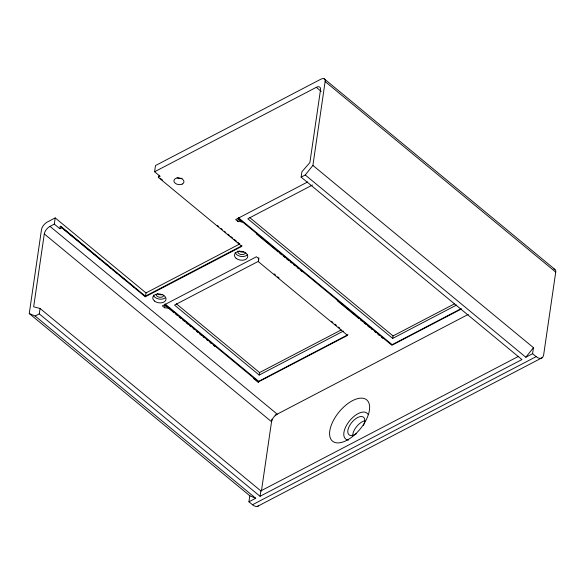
<?xml version="1.0" encoding="UTF-8"?>
<svg xmlns="http://www.w3.org/2000/svg" width="585" height="585" viewBox="0 0 585 585"><rect width="100%" height="100%" fill="white"/><g stroke="black" fill="none" stroke-linecap="round" stroke-linejoin="round"><path stroke-width="0.88" d="M258.409 381.91L347.556 335.366L258.438 261.729L258.687 258.599L256.457 256.756L162.359 305.889L164.59 307.732L169.292 308.28L258.409 381.91L258.526 382.561L253.597 378.495M258.438 261.729L258.877 257.722M258.621 505.769A9.718 5.367 62.4 0 1 252.501 504.745L248.939 501.806L255.711 498.266L249.817 495.78L29.25 313.538L41.484 229.664A6.698 3.393 -50.4 0 1 47.166 222.117L55.209 217.912L146.001 292.924L145.453 296.654M55.209 217.912L54.303 224.121L49.974 226.38A6.698 3.393 -50.4 0 0 44.292 233.934L33.659 306.818L40.058 308.47L260.844 490.895L260.054 496.299L39.268 313.867L40.058 308.47M54.303 224.121L59.875 228.72L60.233 226.241L61.82 227.134L145.373 296.164L145.277 296.785L61.732 227.755L61.82 227.134M145.277 296.785L241.854 246.358L158.308 177.328L160.166 176.356L154.594 171.756L155.5 165.548L320.909 79.172A6.698 3.393 -50.4 0 1 325.136 81.556L555.728 272.083L543.67 354.773A9.718 5.367 62.4 0 1 536.16 356.638L252.501 504.745M158.308 177.328L159.456 175.288M164.59 307.732L164.948 305.246L169.292 308.28M242.563 221.956L237.861 221.408L238.227 218.922L242.563 221.956L391.87 345.267L461.433 308.946M258.731 261.144L174.542 305.099L259.206 375.051L259.564 372.572L341.326 329.874M258.526 382.561L258.709 381.325L347.98 334.708M248.939 501.806L249.817 495.78M260.054 496.299L521.922 359.563L301.129 177.138L301.918 171.734L309.889 162.586L320.522 89.702A6.698 3.393 -50.4 0 0 316.288 87.326L154.594 171.756M261.436 490.983L271.908 419.218M301.129 177.138L305.253 174.981L312.902 165.423L325.136 81.556M312.492 185.006L247.813 218.775L392.659 338.415L393.025 335.929L454.45 303.856M305.253 174.981L525.82 357.23L532.591 353.691L533.469 347.673L312.902 165.423M525.82 357.23L533.469 347.673M59.875 228.72L61.732 227.755M29.25 313.538L35.144 316.024L39.268 313.867M307.688 181.942L235.631 219.565L237.861 221.408M146.001 292.924L239.813 243.938L237.729 242.256M145.373 296.164L241.941 245.737M259.206 375.051L343.395 331.095M392.659 338.415L456.512 305.07M460.973 308.756L392.169 344.682L238.285 217.583M275.096 415.255L468.256 314.401M260.844 490.895L518.668 356.272M257.378 506.413L542.28 357.662M324.2 78.799L554.792 269.327M316.288 87.326L321.216 91.392M532.591 353.691L536.16 356.638M249.583 217.452L393.025 335.929M238.227 218.922L241.737 221.825M256.479 234L278.241 251.974M279.645 253.137L281.751 254.877M283.162 256.033L285.268 257.773M286.672 258.936L288.778 260.676M290.182 261.831L291.586 262.994M293.692 264.734L295.096 265.897M297.202 267.63L298.606 268.793M300.712 270.533L302.116 271.696M337.223 300.69L358.985 318.664M360.389 319.827L362.495 321.567M363.899 322.723L366.005 324.463M367.409 325.626L369.515 327.366M370.919 328.521L372.323 329.684M374.429 331.424L375.841 332.58M377.947 334.32L379.351 335.483M381.457 337.223L382.861 338.379M160.502 178.447L162.608 180.187M217.371 225.437L218.775 226.592M220.881 228.333L222.285 229.495M224.391 231.236L225.795 232.399M227.901 234.139L229.305 235.294M230.709 236.457L232.815 238.197M234.219 239.36L236.325 241.093M274.124 273.86L275.528 275.016M277.626 276.749L279.023 277.904M331.498 321.267L332.902 322.423M335 324.156L336.397 325.311M338.496 327.044L339.9 328.2M176.304 303.776L259.564 372.572M165.021 303.915L258.709 381.325M164.948 305.246L174.096 312.807M175.507 313.969L177.613 315.71M179.025 316.873L181.131 318.62M182.542 319.783L184.648 321.523M186.059 322.686L188.173 324.434M189.577 325.596L190.981 326.759M193.094 328.499L194.498 329.662M196.611 331.41L198.023 332.572M199.427 333.735L201.54 335.476M202.944 336.638L204.348 337.801M206.461 339.549L207.872 340.711M209.978 342.452L211.39 343.614M213.496 345.362L214.907 346.525M60.233 226.241L100.379 259.411M101.79 260.574L103.903 262.321M105.315 263.484L107.421 265.232M108.832 266.394L110.945 268.135M112.357 269.305L113.761 270.467M115.874 272.208L117.285 273.378M119.398 275.118L120.802 276.288M122.214 277.451L124.327 279.191M125.738 280.361L127.142 281.524M129.256 283.264L130.667 284.434M132.78 286.175L134.184 287.345M136.298 289.085L137.709 290.248M49.974 226.38L277.224 414.151A6.698 3.393 -50.4 0 0 271.542 421.705L44.292 233.934M35.144 316.024L255.711 498.266M356.543 433.58A11.393 5.762 -50.4 0 1 347.914 430.18A11.393 5.762 -50.4 0 1 359.439 416.805A11.393 5.762 -50.4 0 1 363.402 425.617M352.689 435.884A11.393 5.762 -50.4 0 1 364.565 420.791M348.536 440.015A16.753 8.475 -50.4 0 1 348.821 421.822A16.753 8.475 -50.4 0 1 367.921 414.224M553.885 269.078A6.698 3.393 -50.4 0 1 555.728 272.083M182.089 178.242A5.024 3.327 8.3 0 1 177.101 177.665M162.038 294.65A3.854 2.552 8.3 0 1 157.453 293.707M163.763 295.147A3.854 2.552 8.3 0 1 159.734 297.253A3.854 2.552 8.3 0 1 156.107 294.255M243.755 251.981A3.854 2.552 8.3 0 1 239.163 251.038M245.473 252.479A3.854 2.552 8.3 0 1 240.954 254.504A3.854 2.552 8.3 0 1 238.007 250.943M165.518 297.589A6.698 4.439 8.3 0 1 158.718 298.993A6.698 4.439 8.3 0 1 153.416 295.103M247.236 254.921A6.698 4.439 8.3 0 1 240.435 256.325A6.698 4.439 8.3 0 1 235.133 252.435M182.264 184.048L181.182 184.451A5.024 3.327 8.3 0 1 174.469 182.44A5.024 3.327 8.3 0 1 176.655 178.118A5.024 3.327 8.3 0 1 183.368 180.121L183.807 180.984A5.024 3.327 8.3 0 1 182.264 184.048M346.715 440.373A26.808 13.565 -50.4 0 0 368.214 401.617A26.808 13.565 -50.4 0 0 333.903 419.533A26.808 13.565 -50.4 0 0 346.715 440.373M154.44 301.012A6.698 4.439 8.3 0 0 165.73 300.324A6.698 4.439 8.3 0 0 158.008 293.948A6.698 4.439 8.3 0 0 154.44 301.012M236.157 258.343A6.698 4.439 8.3 0 0 247.44 257.656A6.698 4.439 8.3 0 0 239.726 251.279A6.698 4.439 8.3 0 0 236.157 258.343"/></g></svg>
